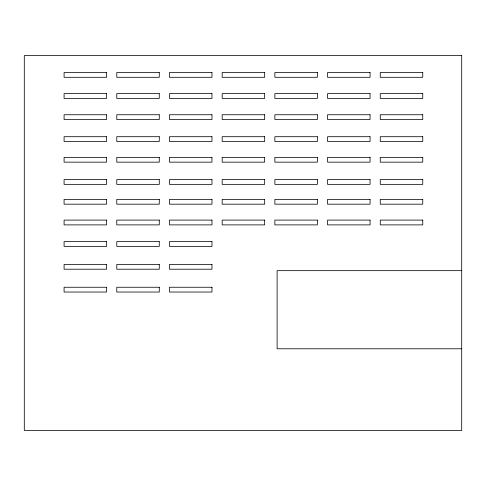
<?xml version="1.0" encoding="UTF-8"?>
<svg xmlns="http://www.w3.org/2000/svg" width="486" height="486" viewBox="0 0 486 486"><rect width="100%" height="100%" fill="white"/><g stroke="black" fill="none" stroke-linecap="round" stroke-linejoin="round"><path stroke-width="0.73" d="M461.7 270.659L277.111 270.659L277.111 348.778L461.7 348.778M461.7 55.544L24.3 55.544L24.3 430.456L461.7 430.456L461.7 55.544M106.574 72.505L64.085 72.505L64.085 77.298L106.574 77.298L106.574 72.505M159.274 72.505L116.78 72.505L116.78 77.298L159.274 77.298L159.274 72.505M211.969 72.505L169.48 72.505L169.48 77.298L211.969 77.298L211.969 72.505M264.663 72.505L222.175 72.505L222.175 77.298L264.663 77.298L264.663 72.505M317.364 72.505L274.869 72.505L274.869 77.298L317.364 77.298L317.364 72.505M370.059 72.505L327.57 72.505L327.57 77.298L370.059 77.298L370.059 72.505M422.753 72.505L380.265 72.505L380.265 77.298L422.753 77.298L422.753 72.505M106.574 93.628L64.085 93.628L64.085 98.415L106.574 98.415L106.574 93.628M159.274 93.628L116.78 93.628L116.78 98.415L159.274 98.415L159.274 93.628M211.969 93.628L169.48 93.628L169.48 98.415L211.969 98.415L211.969 93.628M264.663 93.628L222.175 93.628L222.175 98.415L264.663 98.415L264.663 93.628M317.364 93.628L274.869 93.628L274.869 98.415L317.364 98.415L317.364 93.628M370.059 93.628L327.57 93.628L327.57 98.415L370.059 98.415L370.059 93.628M422.753 93.628L380.265 93.628L380.265 98.415L422.753 98.415L422.753 93.628M106.574 114.745L64.085 114.745L64.085 119.538L106.574 119.538L106.574 114.745M159.274 114.745L116.78 114.745L116.78 119.538L159.274 119.538L159.274 114.745M211.969 114.745L169.48 114.745L169.48 119.538L211.969 119.538L211.969 114.745M264.663 114.745L222.175 114.745L222.175 119.538L264.663 119.538L264.663 114.745M317.364 114.745L274.869 114.745L274.869 119.538L317.364 119.538L317.364 114.745M370.059 114.745L327.57 114.745L327.57 119.538L370.059 119.538L370.059 114.745M422.753 114.745L380.265 114.745L380.265 119.538L422.753 119.538L422.753 114.745M106.574 136.7L64.085 136.7L64.085 141.493L106.574 141.493L106.574 136.7M159.274 136.7L116.78 136.7L116.78 141.493L159.274 141.493L159.274 136.7M211.969 136.7L169.48 136.7L169.48 141.493L211.969 141.493L211.969 136.7M264.663 136.7L222.175 136.7L222.175 141.493L264.663 141.493L264.663 136.7M317.364 136.7L274.869 136.7L274.869 141.493L317.364 141.493L317.364 136.7M370.059 136.7L327.57 136.7L327.57 141.493L370.059 141.493L370.059 136.7M422.753 136.7L380.265 136.7L380.265 141.493L422.753 141.493L422.753 136.7M106.574 157.361L64.085 157.361L64.085 162.154L106.574 162.154L106.574 157.361M159.274 157.361L116.78 157.361L116.78 162.154L159.274 162.154L159.274 157.361M211.969 157.361L169.48 157.361L169.48 162.154L211.969 162.154L211.969 157.361M264.663 157.361L222.175 157.361L222.175 162.154L264.663 162.154L264.663 157.361M317.364 157.361L274.869 157.361L274.869 162.154L317.364 162.154L317.364 157.361M370.059 157.361L327.57 157.361L327.57 162.154L370.059 162.154L370.059 157.361M422.753 157.361L380.265 157.361L380.265 162.154L422.753 162.154L422.753 157.361M106.574 179.565L64.085 179.565L64.085 184.358L106.574 184.358L106.574 179.565M159.274 179.565L116.78 179.565L116.78 184.358L159.274 184.358L159.274 179.565M211.969 179.565L169.48 179.565L169.48 184.358L211.969 184.358L211.969 179.565M264.663 179.565L222.175 179.565L222.175 184.358L264.663 184.358L264.663 179.565M317.364 179.565L274.869 179.565L274.869 184.358L317.364 184.358L317.364 179.565M370.059 179.565L327.57 179.565L327.57 184.358L370.059 184.358L370.059 179.565M422.753 179.565L380.265 179.565L380.265 184.358L422.753 184.358L422.753 179.565M106.574 199.394L64.085 199.394L64.085 204.187L106.574 204.187L106.574 199.394M159.274 199.394L116.78 199.394L116.78 204.187L159.274 204.187L159.274 199.394M211.969 199.394L169.48 199.394L169.48 204.187L211.969 204.187L211.969 199.394M264.663 199.394L222.175 199.394L222.175 204.187L264.663 204.187L264.663 199.394M317.364 199.394L274.869 199.394L274.869 204.187L317.364 204.187L317.364 199.394M370.059 199.394L327.57 199.394L327.57 204.187L370.059 204.187L370.059 199.394M422.753 199.394L380.265 199.394L380.265 204.187L422.753 204.187L422.753 199.394M106.574 220.097L64.085 220.097L64.085 224.89L106.574 224.89L106.574 220.097M159.274 220.097L116.78 220.097L116.78 224.89L159.274 224.89L159.274 220.097M211.969 220.097L169.48 220.097L169.48 224.89L211.969 224.89L211.969 220.097M264.663 220.097L222.175 220.097L222.175 224.89L264.663 224.89L264.663 220.097M317.364 220.097L274.869 220.097L274.869 224.89L317.364 224.89L317.364 220.097M370.059 220.097L327.57 220.097L327.57 224.89L370.059 224.89L370.059 220.097M422.753 220.097L380.265 220.097L380.265 224.89L422.753 224.89L422.753 220.097M106.574 241.591L64.085 241.591L64.085 246.384L106.574 246.384L106.574 241.591M159.274 241.591L116.78 241.591L116.78 246.384L159.274 246.384L159.274 241.591M211.969 241.591L169.48 241.591L169.48 246.384L211.969 246.384L211.969 241.591M106.574 264.42L64.085 264.42L64.085 269.214L106.574 269.214L106.574 264.42M159.274 264.42L116.78 264.42L116.78 269.214L159.274 269.214L159.274 264.42M211.969 264.42L169.48 264.42L169.48 269.214L211.969 269.214L211.969 264.42M106.574 287.25L64.085 287.25L64.085 292.037L106.574 292.037L106.574 287.25M159.274 287.25L116.78 287.25L116.78 292.037L159.274 292.037L159.274 287.25M211.969 287.25L169.48 287.25L169.48 292.037L211.969 292.037L211.969 287.25"/></g></svg>
